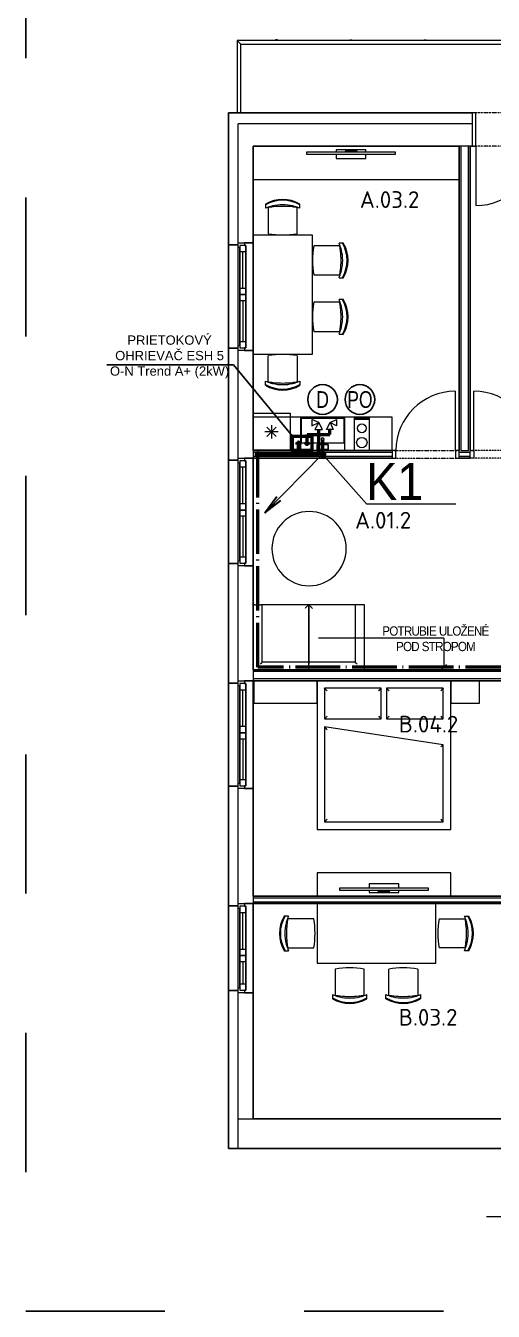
# Model space of a CAD drawing. Header units: millimetres. Extents: x 2377 to 264466, y -28213 to 61616.
# Drawn here: x 2532 to 8828, y 4870 to 22182 of the extents above; entities that cross this region are included whole.
import ezdxf
from ezdxf.enums import TextEntityAlignment as Align
from ezdxf.lldxf.tags import DXFTag

# ---------------------------------------------------------------- set-up
doc = ezdxf.new("R2010")
doc.units = ezdxf.units.MM
for name, pattern in [('ACAD_ISO04W100', [30.5, 24, -3, 0.5, -3]), ('ACAD_ISO05W100', [33, 24, -3, 0, -3, 0, -3]), ('Bodkočiarkovaná 3mm', [5, 3, -1, 0, -1]), ('Čiarkovaná 3mm', [6, 3, -3])]:
    doc.linetypes.add(name, pattern=pattern)
doc.layers.get('0').update_dxf_attribs({"color": 8})
for name, color, linetype, lineweight in [('01_Plná_0_18mm_čierna', 8, 'Continuous', 9), ('Balusters', 8, 'Continuous', 9), ('Common Edges', 8, 'Continuous', 20), ('Dvere - nad rovinou rezu', 8, 'Bodkočiarkovaná 3mm', 9), ('Frame_Mullion', 8, 'Continuous', 20), ('Furniture', 8, 'Continuous', 9), ('Plan Swing', 8, 'Continuous', 9), ('Plumbing Fixtures', 8, 'Continuous', 9), ('Rails', 8, 'Continuous', 9), ('Room Tags', 8, 'Continuous', 9), ('Supports', 8, 'Continuous', 9), ('Walls', 8, 'Continuous', 25), ('Windows', 8, 'Continuous', 20), ('ZTI- BATÉRIE', 6, 'Continuous', 18), ('ZTI- POPIS DIMENZIE', 250, 'Continuous', 18), ('ZTI- POPIS POTRUBIA', 7, 'Continuous', 18), ('ZTI- PRÍVOD STUDENEJ VODY', 5, 'ACAD_ISO04W100', 50), ('ZTI- PRÍVOD TEPLEJ VODY', 1, 'ACAD_ISO05W100', 50), ('ZTI-SV', 5, 'ACAD_ISO04W100', 50), ('ZTI_KANAL', 30, 'Continuous', 50), ('ZTI_S_KANAL', 30, 'Continuous', 50)]:
    doc.layers.add(name, color=color, linetype=linetype, lineweight=lineweight)
for name, color, linetype in [('IS_Popisy_úseků_Vodovod', 7, 'SOLID'), ('ZT_SMER STUPANIA', 4, 'Continuous'), ('ZTI_T_ZARPR', 4, 'Continuous')]:
    doc.layers.add(name, color=color, linetype=linetype)
doc.layers.add('NETLAC', color=240, linetype='Čiarkovaná 3mm', plot=False, transparency=0.1)
doc.styles.add('Arial', font='arial.ttf', dxfattribs={"height": 89.296875})
doc.styles.add('HRUBE', font='arial.ttf', dxfattribs={"width": 0.75})
doc.styles.add('ISOCPEUR_6', font='isocpeur.ttf', dxfattribs={"height": 225})
doc.styles.add('Popis_ZTI', font='arial.ttf', dxfattribs={"width": 0.9, "height": 125})
doc.styles.add('Style-Arial', font='arial.ttf')
tags = doc.linetypes.add('SOLID', pattern=[10, 10, 0]).pattern_tags.tags
tags[6:7] = [DXFTag(74, 4), DXFTag(75, 0), DXFTag(340, '0'), DXFTag(46, 0.0), DXFTag(50, 0.0), DXFTag(44, 0.0), DXFTag(45, 0.0)]
tags[4:5] = [DXFTag(74, 4), DXFTag(75, 0), DXFTag(340, '0'), DXFTag(46, 0.0), DXFTag(50, 0.0), DXFTag(44, 0.0), DXFTag(45, 0.0)]

# ---------------------------------------------------------------- blocks, each defined once
blk = doc.blocks.new('Dvere 1-kridlové obložkové plné - 800x1970-4923297-2NP _PRAC_')
at = {"layer": 'Dvere - nad rovinou rezu'}
for p, q in [((-450, 225), (450, 225)), ((-450, -225), (450, -225))]:
    blk.add_line(p, q, dxfattribs=at)
at = {"layer": 'Frame_Mullion'}
for p, q in [((-400, 225), (-450, 225)), ((-450, 225), (-450, 9)), ((-400, -225), (-400, 225)), ((450, 225), (400, 225)), ((400, 225), (400, -225)), ((450, -225), (450, 225)), ((-450, -75), (-450, -225)), ((-450, -225), (-400, -225)), ((400, -225), (450, -225))]:
    blk.add_line(p, q, dxfattribs=at)
at = {"layer": 'Plan Swing'}
blk.add_line((400, 225), (400, 1025), dxfattribs=at)
blk.add_arc((400, 225), 800, 90, 180, dxfattribs=at)
blk = doc.blocks.new('Okno 2-krídlové - 1450X1500-4671477-2NP _PRAC_')
at = {"layer": 'Frame_Mullion'}
for p, q in [((-725, -35), (-725, 49)), ((-725, 49), (-689, 49)), ((-689, 69), (-689, 49)), ((-25, 69), (-689, 69)), ((-689, 49), (-689, -15)), ((-605, -15), (-605, 69)), ((-109, 27), (-605, 27)), ((-109, 69), (-109, -15)), ((-25, -15), (-25, 69)), ((-25, 69), (689, 69)), ((-25, -15), (-25, 69)), ((59, 69), (59, -15)), ((59, 27), (605, 27)), ((605, -15), (605, 69)), ((689, 69), (689, 49)), ((689, -15), (689, 49)), ((689, 49), (725, 49)), ((725, 49), (725, -35)), ((-664, -35), (-725, -35)), ((-689, -15), (-654, -15)), ((-654, -15), (-664, -35)), ((664, -35), (-664, -35)), ((-654, -15), (-25, -15)), ((654, -15), (-25, -15)), ((654, -15), (689, -15)), ((664, -35), (654, -15)), ((725, -35), (664, -35))]:
    blk.add_line(p, q, dxfattribs=at)
at = {"layer": 'Windows'}
for p, q in [((-689, 49), (-689, 69)), ((-689, 69), (-25, 69)), ((689, 69), (-25, 69)), ((-25, 69), (-25, -15)), ((-25, 69), (-25, -15)), ((689, 49), (689, 69)), ((-25, -15), (-654, -15)), ((-25, -15), (654, -15))]:
    blk.add_line(p, q, dxfattribs=at)
blk = doc.blocks.new('Okno 2-krídlové - 2000x1200-4671738-2NP _PRAC_')
at = {"layer": 'Frame_Mullion'}
for p, q in [((-600, -35), (-600, 49)), ((-600, 49), (-564, 49)), ((-564, 69), (-564, 49)), ((100, 69), (-564, 69)), ((-564, 49), (-564, -15)), ((-480, -15), (-480, 69)), ((16, 27), (-480, 27)), ((16, 69), (16, -15)), ((100, -15), (100, 69)), ((100, 69), (564, 69)), ((100, -15), (100, 69)), ((184, 69), (184, -15)), ((184, 27), (480, 27)), ((480, -15), (480, 69)), ((564, 69), (564, 49)), ((564, -15), (564, 49)), ((564, 49), (600, 49)), ((600, 49), (600, -35)), ((-539, -35), (-600, -35)), ((-564, -15), (-529, -15)), ((-529, -15), (-539, -35)), ((539, -35), (-539, -35)), ((-529, -15), (100, -15)), ((529, -15), (100, -15)), ((529, -15), (564, -15)), ((539, -35), (529, -15)), ((600, -35), (539, -35))]:
    blk.add_line(p, q, dxfattribs=at)
at = {"layer": 'Windows'}
for p, q in [((-564, 49), (-564, 69)), ((-564, 69), (100, 69)), ((564, 69), (100, 69)), ((100, 69), (100, -15)), ((100, 69), (100, -15)), ((564, 49), (564, 69)), ((100, -15), (-529, -15)), ((100, -15), (529, -15))]:
    blk.add_line(p, q, dxfattribs=at)
blk = doc.blocks.new('Railing - Railing-4719465-2NP _PRAC_')
at = {"layer": 'Rails'}
for p, q in [((-9558, -582), (-9608, -532)), ((-9608, -532), (-9608, -1507)), ((44282, -532), (-9608, -532)), ((-9558, -1507), (-9558, -582)), ((-9558, -582), (44282, -582))]:
    blk.add_line(p, q, dxfattribs=at)
blk = doc.blocks.new('Stlpik_montovany_na_celo - Stlpik_montovany_na_celo-4844120-2NP _PRAC_')
at = {"layer": 'Supports'}
for p, q in [((-13, -25), (-13, -30)), ((-13, -30), (13, -30)), ((13, -30), (13, -25))]:
    blk.add_line(p, q, dxfattribs=at)
blk = doc.blocks.new('Stlpik_montovany_na_celo - Stlpik_montovany_na_celo-4844121-2NP _PRAC_')
at = {"layer": 'Supports'}
for p, q in [((-13, -25), (-13, -29)), ((-13, -29), (13, -29)), ((13, -29), (13, -25))]:
    blk.add_line(p, q, dxfattribs=at)
blk = doc.blocks.new('Stlpik_montovany_na_celo - Stlpik_montovany_na_celo-4844122-2NP _PRAC_')
at = {"layer": 'Supports'}
for p, q in [((-13, -25), (-13, -28)), ((-13, -28), (13, -28)), ((13, -28), (13, -25))]:
    blk.add_line(p, q, dxfattribs=at)
blk = doc.blocks.new('Dvere 1-kridlové obložkové plné - 800x1970-4671120-2NP _PRAC_')
at = {"layer": 'Dvere - nad rovinou rezu'}
for p, q in [((-450, 50), (450, 50)), ((-450, -50), (450, -50))]:
    blk.add_line(p, q, dxfattribs=at)
at = {"layer": 'Frame_Mullion'}
for p, q in [((-400, 50), (-450, 50)), ((-450, 50), (-450, -50)), ((-400, -50), (-400, 50)), ((450, 50), (400, 50)), ((400, 50), (400, -50)), ((450, -50), (450, 50)), ((-450, -50), (-400, -50)), ((400, -50), (450, -50))]:
    blk.add_line(p, q, dxfattribs=at)
at = {"layer": 'Plan Swing'}
blk.add_line((400, 50), (400, 850), dxfattribs=at)
blk.add_arc((400, 50), 800, 90, 180, dxfattribs=at)
blk = doc.blocks.new('Dvere 1-kridlové obložkové plné - 800x1970-4672632-2NP _PRAC_')
at = {"layer": 'Dvere - nad rovinou rezu'}
for p, q in [((-450, 50), (450, 50)), ((-450, -50), (450, -50))]:
    blk.add_line(p, q, dxfattribs=at)
at = {"layer": 'Frame_Mullion'}
for p, q in [((-450, 50), (-400, 50)), ((-450, -50), (-450, 50)), ((-400, 50), (-400, -50)), ((400, 50), (450, 50)), ((400, -50), (400, 50)), ((450, 50), (450, -50)), ((-400, -50), (-450, -50)), ((450, -50), (400, -50))]:
    blk.add_line(p, q, dxfattribs=at)
at = {"layer": 'Plan Swing'}
blk.add_line((400, -50), (400, -850), dxfattribs=at)
blk.add_arc((400, -50), 800, 180, 270, dxfattribs=at)
blk = doc.blocks.new('CS_Skrinka s TV - CS_Skrinka s TV-5024342-2NP _PRAC_')
at = {"layer": 'Furniture'}
for p, q in [((2775, 450), (0, 450)), ((2055, 110), (855, 110)), ((855, 110), (855, 80)), ((855, 80), (2055, 80)), ((1655, 167), (1255, 167)), ((1255, 167), (1255, 110)), ((1255, 80), (1255, 50)), ((1255, 50), (1655, 50)), ((1375, 80), (1375, 67)), ((1375, 67), (1535, 67)), ((1535, 67), (1535, 80)), ((1655, 110), (1655, 167)), ((1655, 50), (1655, 80)), ((2055, 80), (2055, 110))]:
    blk.add_line(p, q, dxfattribs=at)
blk = doc.blocks.new('CS_Stol hranaty - CS_Stol hranaty-V14-2NP _PRAC_')
at = {"layer": 'Furniture'}
for p, q in [((0, 800), (0, 0)), ((1600, 0), (1600, 800)), ((0, 0), (1600, 0))]:
    blk.add_line(p, q, dxfattribs=at)
blk = doc.blocks.new('CS_Stolicka - Klasická-1790388-2NP _PRAC_')
at = {"layer": 'Furniture'}
for p, q in [((-234, 181), (-234, 124)), ((232, 124), (232, 181)), ((-197, 133), (-197, -218)), ((-160, 150), (-151, 140)), ((-127, 143), (-138, 156)), ((136, 156), (124, 143)), ((149, 140), (158, 150)), ((195, -218), (195, 133))]:
    blk.add_line(p, q, dxfattribs=at)
for centre, radius, start, end in [((-1, -216), 460, 59.5587, 120.4413), ((-1, -228), 460, 59.5587, 120.4413), ((-1, -414), 586, 105.7144, 113.4154), ((-1, -1019), 1169, 97.3668, 99.6511), ((-1, -414), 586, 103.5226, 105.7144), ((-1, -1019), 1169, 96.1724, 97.3668), ((-1, -414), 586, 76.4774, 103.5226), ((-1, -1019), 1169, 83.8276, 96.1724), ((-1, -1019), 1169, 82.6332, 83.8276), ((-1, -414), 586, 74.2856, 76.4774), ((-1, -1019), 1169, 80.3489, 82.6332), ((-1, -414), 586, 66.5846, 74.2856), ((-1, 933), 1168, 260.3384, 279.6616)]:
    blk.add_arc(centre, radius, start, end, dxfattribs=at)
blk = doc.blocks.new('CS_Umyvadlo - CS_Umyvadlo-5025580-2NP _PRAC_')
at = {"layer": 'Plumbing Fixtures'}
for p, q in [((0, 600), (0, 150)), ((638, 600), (638, 150)), ((1238, 150), (1238, 600)), ((653, 165), (653, 500)), ((653, 500), (1223, 500)), ((1223, 500), (1223, 165)), ((0, 150), (638, 150)), ((638, 150), (1238, 150)), ((1223, 165), (653, 165)), ((1238, 150), (1875, 150))]:
    blk.add_line(p, q, dxfattribs=at)
for start, end in [(0, 180), (180, 0)]:
    blk.add_arc((938, 450), 20, start, end, dxfattribs=at)
blk = doc.blocks.new('CS_Stolicka - Klasická-4868357-2NP _PRAC_')
at = {"layer": 'Furniture'}
for p, q in [((-197, -133), (-197, 218)), ((195, 218), (195, -133)), ((-234, -181), (-234, -124)), ((-160, -150), (-151, -140)), ((-127, -143), (-138, -156)), ((136, -156), (124, -143)), ((149, -140), (158, -150)), ((232, -124), (232, -181))]:
    blk.add_line(p, q, dxfattribs=at)
for centre, radius, start, end in [((-1, -933), 1168, 80.3384, 99.6616), ((-1, 414), 586, 246.5846, 254.2856), ((-1, 228), 460, 239.5587, 300.4413), ((-1, 1019), 1169, 260.3489, 262.6332), ((-1, 414), 586, 254.2856, 256.4774), ((-1, 1019), 1169, 262.6332, 263.8276), ((-1, 414), 586, 256.4774, 283.5226), ((-1, 1019), 1169, 263.8276, 276.1724), ((-1, 1019), 1169, 276.1724, 277.3668), ((-1, 414), 586, 283.5226, 285.7144), ((-1, 1019), 1169, 277.3668, 279.6511), ((-1, 414), 586, 285.7144, 293.4154), ((-1, 216), 460, 239.5587, 300.4413)]:
    blk.add_arc(centre, radius, start, end, dxfattribs=at)
blk = doc.blocks.new('CS_Manzelska postel - CS_Manzelska postel-V16-2NP _PRAC_')
at = {"layer": 'Furniture'}
for p, q in [((-850, 2000), (-850, 1700)), ((0, 2000), (0, 0)), ((0, 1700), (0, 2000)), ((1800, 0), (1800, 2000)), ((1800, 2000), (1800, 1700)), ((2189, 1700), (2189, 2000)), ((100, 1900), (100, 1488)), ((865, 1900), (100, 1900)), ((865, 1488), (865, 1900)), ((1700, 1900), (935, 1900)), ((935, 1900), (935, 1488)), ((1700, 1488), (1700, 1900)), ((-850, 1700), (0, 1700)), ((1800, 1700), (2189, 1700)), ((100, 1488), (862, 1488)), ((862, 1488), (865, 1488)), ((865, 1488), (862, 1488)), ((935, 1488), (1700, 1488)), ((1700, 1140), (100, 1381)), ((100, 1381), (100, 100)), ((1700, 100), (1700, 1140)), ((0, 0), (1800, 0)), ((100, 100), (1700, 100))]:
    blk.add_line(p, q, dxfattribs=at)
for points, knots in [([(135, 1865), (132, 1868), (127, 1873), (122, 1878), (118, 1882), (116, 1884), (113, 1887), (111, 1889), (109, 1891), (107, 1893), (105, 1895), (103, 1897), (101, 1899), (100, 1900), (100, 1900)], [-1, -1, -1, -1, -0.833333, -0.75, -0.666667, -0.625, -0.583333, -0.5, -0.458333, -0.416667, -0.333333, -0.25, -0.166667, 0, 0, 0, 0]), ([(830, 1865), (832, 1867), (836, 1871), (841, 1876), (845, 1880), (847, 1882), (850, 1885), (851, 1886), (853, 1888), (854, 1889), (855, 1890), (856, 1891), (857, 1892), (858, 1893), (859, 1894), (860, 1895), (861, 1896), (862, 1897), (863, 1898), (864, 1899), (865, 1900), (865, 1900), (865, 1900)], [0, 0, 0, 0, 0.125, 0.25, 0.3125, 0.375, 0.4375, 0.46875, 0.5, 0.53125, 0.5625, 0.59375, 0.625, 0.65625, 0.6875, 0.71875, 0.75, 0.78125, 0.8125, 0.875, 0.9375, 1, 1, 1, 1]), ([(935, 1900), (935, 1900), (935, 1900), (936, 1899), (937, 1898), (938, 1897), (939, 1896), (940, 1895), (941, 1894), (942, 1893), (943, 1892), (944, 1891), (945, 1890), (946, 1889), (947, 1888), (949, 1886), (950, 1885), (953, 1882), (955, 1880), (959, 1876), (964, 1871), (968, 1867), (970, 1865)], [0, 0, 0, 0, 0.0625, 0.125, 0.1875, 0.21875, 0.25, 0.28125, 0.3125, 0.34375, 0.375, 0.40625, 0.4375, 0.46875, 0.5, 0.53125, 0.5625, 0.625, 0.6875, 0.75, 0.875, 1, 1, 1, 1]), ([(1700, 1900), (1700, 1900), (1699, 1899), (1697, 1897), (1695, 1895), (1693, 1893), (1691, 1891), (1689, 1889), (1686, 1886), (1683, 1883), (1680, 1881), (1678, 1878), (1673, 1873), (1668, 1868), (1665, 1865)], [0, 0, 0, 0, 0.166667, 0.25, 0.333333, 0.416667, 0.458333, 0.5, 0.583333, 0.666667, 0.708333, 0.75, 0.833333, 1, 1, 1, 1]), ([(100, 1488), (100, 1488), (101, 1488), (103, 1490), (105, 1492), (107, 1494), (109, 1496), (111, 1498), (114, 1501), (117, 1505), (120, 1507), (122, 1510), (127, 1515), (132, 1520), (135, 1523)], [0, 0, 0, 0, 0.166667, 0.25, 0.333333, 0.416667, 0.458333, 0.5, 0.583333, 0.666667, 0.708333, 0.75, 0.833333, 1, 1, 1, 1]), ([(862, 1490), (861, 1491), (860, 1493), (857, 1495), (855, 1498), (853, 1500), (851, 1502), (848, 1505), (845, 1507), (843, 1510), (840, 1513), (836, 1517), (833, 1520), (830, 1523)], [0, 0, 0, 0, 0.142857, 0.214286, 0.285714, 0.357143, 0.428571, 0.5, 0.571429, 0.678571, 0.732143, 0.785714, 1, 1, 1, 1]), ([(970, 1523), (968, 1521), (964, 1517), (959, 1512), (955, 1508), (953, 1505), (950, 1503), (949, 1501), (947, 1500), (946, 1499), (945, 1498), (944, 1496), (943, 1495), (942, 1494), (941, 1493), (940, 1492), (939, 1491), (938, 1491), (937, 1490), (936, 1489), (935, 1488), (935, 1488), (935, 1488)], [0, 0, 0, 0, 0.125, 0.25, 0.3125, 0.375, 0.4375, 0.46875, 0.5, 0.53125, 0.5625, 0.59375, 0.625, 0.65625, 0.6875, 0.71875, 0.75, 0.78125, 0.8125, 0.875, 0.9375, 1, 1, 1, 1]), ([(1700, 1488), (1700, 1488), (1699, 1488), (1697, 1490), (1695, 1492), (1693, 1494), (1691, 1496), (1689, 1498), (1686, 1501), (1683, 1505), (1681, 1507), (1678, 1510), (1673, 1515), (1668, 1520), (1665, 1523)], [0, 0, 0, 0, 0.166667, 0.25, 0.333333, 0.416667, 0.458333, 0.5, 0.583333, 0.666667, 0.708333, 0.75, 0.833333, 1, 1, 1, 1]), ([(100, 1381), (100, 1381), (101, 1380), (103, 1378), (104, 1376), (106, 1374), (107, 1372), (109, 1371), (111, 1368), (113, 1366), (116, 1363), (118, 1360), (122, 1356), (127, 1349), (132, 1344), (135, 1340)], [0, 0, 0, 0, 0.166667, 0.25, 0.333333, 0.375, 0.416667, 0.458333, 0.5, 0.583333, 0.625, 0.666667, 0.75, 0.833333, 1, 1, 1, 1]), ([(1700, 1140), (1700, 1140), (1699, 1139), (1696, 1137), (1693, 1134), (1691, 1132), (1689, 1131), (1687, 1129), (1684, 1126), (1682, 1124), (1678, 1121), (1673, 1116), (1668, 1112), (1665, 1110)], [0, 0, 0, 0, 0.166667, 0.333333, 0.416667, 0.458333, 0.5, 0.583333, 0.625, 0.666667, 0.75, 0.833333, 1, 1, 1, 1]), ([(135, 135), (132, 132), (127, 127), (122, 122), (118, 118), (116, 116), (113, 113), (111, 111), (109, 109), (107, 107), (105, 105), (103, 103), (101, 101), (100, 100), (100, 100)], [-1, -1, -1, -1, -0.833333, -0.75, -0.666667, -0.625, -0.583333, -0.5, -0.458333, -0.416667, -0.333333, -0.25, -0.166667, 0, 0, 0, 0]), ([(1700, 100), (1700, 100), (1699, 101), (1697, 103), (1695, 105), (1693, 107), (1691, 109), (1689, 111), (1686, 114), (1683, 117), (1681, 120), (1678, 122), (1673, 127), (1668, 132), (1665, 135)], [0, 0, 0, 0, 0.166667, 0.25, 0.333333, 0.416667, 0.458333, 0.5, 0.583333, 0.666667, 0.708333, 0.75, 0.833333, 1, 1, 1, 1])]:
    blk.add_open_spline(points, degree=3, knots=knots, dxfattribs=at)
blk.add_open_spline([(865, 1488), (865, 1488), (865, 1488), (863, 1490), (862, 1490)], degree=3, dxfattribs=at)
blk = doc.blocks.new('CS_Skrinka s TV - CS_Skrinka s TV-5031605-2NP _PRAC_')
at = {"layer": 'Furniture'}
for p, q in [((1800, 313), (0, 313)), ((0, 313), (0, 0)), ((1800, 0), (1800, 313)), ((1500, 110), (300, 110)), ((300, 110), (300, 80)), ((300, 80), (1500, 80)), ((1100, 167), (700, 167)), ((700, 167), (700, 110)), ((700, 80), (700, 50)), ((700, 50), (1100, 50)), ((820, 80), (820, 67)), ((820, 67), (980, 67)), ((980, 67), (980, 80)), ((1100, 110), (1100, 167)), ((1100, 50), (1100, 80)), ((1500, 80), (1500, 110))]:
    blk.add_line(p, q, dxfattribs=at)
blk = doc.blocks.new('CS_Sedacka 2miesta - CS_Sedacka 2miesta-1941552-2NP _PRAC_')
at = {"layer": 'Furniture'}
for p, q in [((900, 1475), (900, 1500)), ((900, 1475), (900, 1400)), ((900, 1375), (900, 1400)), ((125, 1375), (900, 1375)), ((125, 750), (125, 1375)), ((900, 750), (900, 1375)), ((25, 750), (100, 750)), ((25, 750), (100, 750)), ((125, 750), (100, 750)), ((100, 750), (125, 750)), ((125, 125), (125, 750)), ((125, 750), (900, 750)), ((900, 750), (125, 750)), ((900, 125), (900, 750)), ((25, 0), (900, 0)), ((900, 125), (125, 125)), ((900, 100), (900, 125)), ((900, 25), (900, 100)), ((900, 0), (900, 25))]:
    blk.add_line(p, q, dxfattribs=at)
for points, knots in [([(100, 1400), (102, 1398), (105, 1395), (110, 1390), (112, 1388), (114, 1386), (116, 1384), (117, 1383), (119, 1381), (120, 1380), (122, 1378), (123, 1377), (125, 1375), (125, 1375), (125, 1375)], [0, 0, 0, 0, 0.166667, 0.25, 0.333333, 0.375, 0.416667, 0.5, 0.541667, 0.583333, 0.666667, 0.75, 0.833333, 1, 1, 1, 1]), ([(900, 750), (900, 750), (899, 751), (896, 754), (893, 757), (890, 760), (888, 762), (885, 765), (881, 769), (876, 774), (872, 778), (868, 782), (861, 789), (854, 796), (850, 800)], [0, 0, 0, 0, 0.166667, 0.25, 0.333333, 0.416667, 0.458333, 0.5, 0.583333, 0.666667, 0.708333, 0.75, 0.833333, 1, 1, 1, 1]), ([(850, 700), (854, 704), (861, 711), (869, 719), (874, 724), (878, 728), (881, 731), (885, 735), (888, 738), (890, 740), (893, 743), (896, 746), (899, 749), (900, 750), (900, 750)], [-1, -1, -1, -1, -0.833333, -0.75, -0.666667, -0.625, -0.583333, -0.5, -0.458333, -0.416667, -0.333333, -0.25, -0.166667, 0, 0, 0, 0]), ([(100, 100), (102, 102), (105, 105), (110, 110), (112, 112), (114, 114), (116, 116), (117, 117), (119, 119), (120, 120), (122, 122), (123, 123), (125, 125), (125, 125), (125, 125)], [0, 0, 0, 0, 0.166667, 0.25, 0.333333, 0.375, 0.416667, 0.5, 0.541667, 0.583333, 0.666667, 0.75, 0.833333, 1, 1, 1, 1])]:
    blk.add_open_spline(points, degree=3, knots=knots, dxfattribs=at)
blk = doc.blocks.new('CS_Konf_stol kruhovy - CS_Konf_stol kruhovy-1794603-2NP _PRAC_')
at = {"layer": 'Furniture'}
for start, end in [(360, 180), (180, 360)]:
    blk.add_arc((0, 0), 500, start, end, dxfattribs=at)
blk = doc.blocks.new('2NP podklad')
at = {"layer": '01_Plná_0_18mm_čierna', "color": 252}
for p, q in [((5593, 16964), (6093, 16964)), ((5593, 16464), (5593, 16964)), ((5843, 16804), (5843, 16624)), ((6093, 16964), (6093, 16464)), ((6958, 16901), (7158, 16901)), ((6958, 16461), (6958, 16901)), ((7158, 16881), (6958, 16881)), ((7158, 16901), (7158, 16461)), ((5933, 16714), (5753, 16714)), ((5906, 16777), (5779, 16650)), ((5906, 16650), (5779, 16777)), ((6093, 16464), (5593, 16464)), ((7158, 16461), (6958, 16461))]:
    blk.add_line(p, q, dxfattribs=at)
for centre, radius in [((7058, 16761), 60), ((7058, 16568), 70)]:
    blk.add_circle(centre, radius, dxfattribs=at)
at = {"layer": 'Common Edges', "color": 252}
for p, q in [((8543, 20860), (5393, 20860)), ((5393, 19260), (5393, 20860)), ((8518, 20560), (8368, 20560)), ((8393, 20560), (8393, 16460)), ((8493, 16460), (8493, 20560)), ((5393, 16360), (5393, 17810)), ((5593, 16460), (5593, 16360)), ((8393, 16460), (8493, 16460)), ((7468, 16435), (5593, 16435)), ((5593, 16385), (7468, 16385)), ((8518, 16435), (8368, 16435)), ((8368, 16385), (8518, 16385)), ((5393, 13360), (5393, 14910)), ((5593, 13510), (5593, 13360)), ((10343, 13485), (5593, 13485)), ((10268, 13385), (5593, 13385)), ((5393, 10360), (5393, 11910)), ((5593, 10460), (5593, 10360)), ((10293, 10435), (5593, 10435)), ((5593, 10385), (10293, 10385)), ((5393, 7060), (5393, 9160)), ((5393, 7460), (5593, 7460))]:
    blk.add_line(p, q, dxfattribs=at)
at = {"layer": 'Walls', "color": 252}
for p, q in [((8543, 21010), (5263, 21010)), ((5263, 21010), (5263, 19230)), ((5593, 20560), (8368, 20560)), ((5593, 19260), (5593, 20560)), ((8368, 20560), (8368, 16460)), ((8518, 20560), (8543, 20560)), ((8518, 16460), (8518, 20560)), ((5263, 19230), (5393, 19230)), ((5263, 17840), (5263, 19230)), ((5477, 19260), (5593, 19260)), ((5593, 19260), (5593, 17810)), ((5263, 17840), (5263, 16330)), ((5393, 17840), (5263, 17840)), ((5593, 17810), (5477, 17810)), ((5593, 16460), (5593, 17810)), ((7468, 16460), (5593, 16460)), ((5263, 16330), (5393, 16330)), ((5263, 14940), (5263, 16330)), ((5477, 16360), (7468, 16360)), ((5593, 16360), (5593, 14910)), ((8368, 16360), (8518, 16360)), ((5263, 14940), (5263, 13330)), ((5393, 14940), (5263, 14940)), ((5593, 14910), (5477, 14910)), ((5593, 13510), (5593, 14910)), ((10368, 13510), (5593, 13510)), ((5477, 13360), (10268, 13360)), ((5593, 13360), (5593, 11910)), ((5263, 13330), (5393, 13330)), ((5263, 11940), (5263, 13330)), ((5263, 11940), (5263, 10330)), ((5393, 11940), (5263, 11940)), ((5593, 11910), (5477, 11910)), ((5593, 10460), (5593, 11910)), ((10268, 10460), (5593, 10460)), ((5263, 10330), (5393, 10330)), ((5263, 9190), (5263, 10330)), ((5477, 10360), (10268, 10360)), ((5593, 10360), (5593, 9160)), ((5263, 9190), (5263, 7060)), ((5393, 9190), (5263, 9190)), ((5593, 9160), (5477, 9160)), ((5593, 7460), (5593, 9160)), ((10268, 7460), (5593, 7460)), ((5263, 7060), (65698, 7060))]:
    blk.add_line(p, q, dxfattribs=at)
at = {"layer": 'Balusters', "color": 252}
blk.add_blockref('Railing - Railing-4719465-2NP _PRAC_', (14985, 22516), dxfattribs=at)
at = {"layer": 'Frame_Mullion', "color": 252, "rotation": 180}
for name, p in [('Dvere 1-kridlové obložkové plné - 800x1970-4923297-2NP _PRAC_', (8993, 20785)), ('Dvere 1-kridlové obložkové plné - 800x1970-4672632-2NP _PRAC_', (8968, 16410))]:
    blk.add_blockref(name, p, dxfattribs=at)
at = {"layer": 'Frame_Mullion', "color": 252}
blk.add_blockref('Dvere 1-kridlové obložkové plné - 800x1970-4671120-2NP _PRAC_', (7918, 16410), dxfattribs=at)
at = {"layer": 'Furniture', "color": 252}
for name, p, rotation in [('CS_Skrinka s TV - CS_Skrinka s TV-5024342-2NP _PRAC_', (8368, 20560), 180), ('CS_Stol hranaty - CS_Stol hranaty-V14-2NP _PRAC_', (6393, 17760), 90), ('CS_Stolicka - Klasická-1790388-2NP _PRAC_', (6628, 19020), 270), ('CS_Stolicka - Klasická-1790388-2NP _PRAC_', (6628, 18260), 270), ('CS_Sedacka 2miesta - CS_Sedacka 2miesta-1941552-2NP _PRAC_', (7093, 13485), 90), ('CS_Stolicka - Klasická-1790388-2NP _PRAC_', (6193, 9960), 90), ('CS_Stolicka - Klasická-4868357-2NP _PRAC_', (8317, 9960), 90), ('CS_Stolicka - Klasická-1790388-2NP _PRAC_', (6893, 9260), 180)]:
    blk.add_blockref(name, p, dxfattribs=dict(at, rotation=rotation))
for name, p in [('CS_Stolicka - Klasická-1790388-2NP _PRAC_', (5993, 19599)), ('CS_Stolicka - Klasická-4868357-2NP _PRAC_', (5993, 17520)), ('CS_Konf_stol kruhovy - CS_Konf_stol kruhovy-1794603-2NP _PRAC_', (6348, 15140)), ('CS_Manzelska postel - CS_Manzelska postel-V16-2NP _PRAC_', (6455, 11360)), ('CS_Skrinka s TV - CS_Skrinka s TV-5031605-2NP _PRAC_', (6455, 10460)), ('CS_Stol hranaty - CS_Stol hranaty-V14-2NP _PRAC_', (6455, 9560)), ('CS_Stolicka - Klasická-4868357-2NP _PRAC_', (7617, 9260))]:
    blk.add_blockref(name, p, dxfattribs=at)
at = {"layer": 'Plumbing Fixtures', "color": 252, "rotation": 180}
blk.add_blockref('CS_Umyvadlo - CS_Umyvadlo-5025580-2NP _PRAC_', (7468, 17060), dxfattribs=at)
at = {"layer": 'Supports', "color": 252, "rotation": 180}
for name, p in [('Stlpik_montovany_na_celo - Stlpik_montovany_na_celo-4844120-2NP _PRAC_', (5910, 21960)), ('Stlpik_montovany_na_celo - Stlpik_montovany_na_celo-4844121-2NP _PRAC_', (6910, 21960)), ('Stlpik_montovany_na_celo - Stlpik_montovany_na_celo-4844122-2NP _PRAC_', (7910, 21960))]:
    blk.add_blockref(name, p, dxfattribs=at)
at = {"layer": 'Windows', "color": 252, "rotation": 270}
for name, p in [('Okno 2-krídlové - 1450X1500-4671477-2NP _PRAC_', (5428, 18535)), ('Okno 2-krídlové - 1450X1500-4671477-2NP _PRAC_', (5428, 15635)), ('Okno 2-krídlové - 1450X1500-4671477-2NP _PRAC_', (5428, 12635)), ('Okno 2-krídlové - 2000x1200-4671738-2NP _PRAC_', (5428, 9760))]:
    blk.add_blockref(name, p, dxfattribs=at)
at = {"layer": 'Room Tags', "color": 252, "char_height": 225, "attachment_point": 1, "style": 'ISOCPEUR_6'}
for s, insert, width in [('A.03.2', (7031, 19953), 956.01), ('A.01.2', (6967, 15635), 901.9), ('B.04.2', (7555, 12889), 962.02), ('B.03.2', (7555, 8942), 931.96)]:
    blk.add_mtext(s, dxfattribs=dict(at, insert=insert, width=width))
blk = doc.blocks.new('KBKKB')
at = {"layer": 'ZTI- BATÉRIE', "color": 6, "lineweight": 18, "elevation": 0}
for points in [[(-160049, -39313), (-160049, -39401), (-159961, -39357), (-160049, -39313)], [(-160005, -39451), (-159911, -39451), (-159961, -39357), (-160005, -39451)]]:
    blk.add_lwpolyline(points, dxfattribs=at)
at = {"layer": 'ZTI- BATÉRIE', "color": 6, "lineweight": 18}
for points in [[(-159758, -39451), (-159858, -39451), (-159808, -39357), (-159758, -39451)], [(-159714, -39313), (-159714, -39401), (-159808, -39357), (-159714, -39313)]]:
    blk.add_lwpolyline(points, dxfattribs=at)
blk = doc.blocks.new('asasdasdasd')
at = {"layer": 'ZT_SMER STUPANIA', "color": 30, "linetype": 'Continuous'}
blk.add_line((26683, 6886), (25904, 6099), dxfattribs=at)
at = {"layer": 'ZT_SMER STUPANIA', "color": 30, "linetype": 'Continuous', "lineweight": 30}
for q in [(26067, 6317), (26121, 6264)]:
    blk.add_line((25904, 6099), q, dxfattribs=at)
blk = doc.blocks.new('netlac')
at = {"layer": 'NETLAC', "ltscale": 500}
for p, q in [((73351, 26406), (73351, 5406)), ((73351, 5406), (83851, 5406))]:
    blk.add_line(p, q, dxfattribs=at)

msp = doc.modelspace()

# ---------------------------------------------------------------- linework, layer by layer
at = {"color": 7, "lineweight": 18, "transparency": 33554687}
msp.add_line((8735, 6147), (9942, 6147), dxfattribs=at)

# ---------------------------------------------------------------- block references
at = {"color": 0}
msp.add_blockref('2NP podklad', (0, 0), dxfattribs=at)

# ---------------------------------------------------------------- next in the draw order: linework, layer by layer
at = {"color": 6, "ltscale": 20}
for p, q in [((6605, 16544), (6455, 16544)), ((6455, 16544), (6455, 16474)), ((6455, 16474), (6605, 16474)), ((6605, 16474), (6605, 16544))]:
    msp.add_line(p, q, dxfattribs=at)
at = {"color": 0}
msp.add_line((6530, 16410), (7119, 15744), dxfattribs=at)
at = {"color": 7, "lineweight": 18, "transparency": 33554687}
msp.add_line((7119, 15744), (8326, 15744), dxfattribs=at)
at = {"color": 0}
for points in [[(5329, 17615), (3625, 17615)], [(5329, 17615), (6123, 16656)]]:
    msp.add_lwpolyline(points, dxfattribs=at)
at = {"layer": 'ZTI- POPIS DIMENZIE', "ltscale": 2.5, "transparency": 33554687}
msp.add_lwpolyline([(8125, 13508), (8196, 13579)], dxfattribs=at)
at = {"layer": 'ZTI- POPIS POTRUBIA', "ltscale": 10, "transparency": 33554687}
for q in [(6476, 13936), (8160, 13543)]:
    msp.add_line((8160, 13936), q, dxfattribs=at)
at = {"layer": 'ZTI- PRÍVOD STUDENEJ VODY', "ltscale": 25}
for points in [[(6205, 16410), (6477, 16410), (6477, 16744)], [(5658, 16410), (6205, 16410), (6205, 16556)], [(11341, 13543), (5658, 13543), (5658, 16410)]]:
    msp.add_lwpolyline(points, dxfattribs=at)
msp.add_circle((5658, 16410), 20, dxfattribs=at)
at = {"layer": 'ZTI- PRÍVOD TEPLEJ VODY', "ltscale": 25}
msp.add_lwpolyline([(6321, 16557), (6321, 16676), (6627, 16676), (6627, 16744)], dxfattribs=at)
at = {"layer": 'ZTI-SV', "color": 7, "linetype": 'Continuous'}
msp.add_lwpolyline([(6385, 16656), (6385, 16460), (6123, 16460), (6123, 16656)], close=True, dxfattribs=at)
at = {"layer": 'ZTI-SV', "color": 5, "lineweight": 50, "ltscale": 0.02}
msp.add_circle((6205, 16556), 20, dxfattribs=at)
at = {"layer": 'ZTI-SV', "color": 1, "lineweight": 40, "ltscale": 1000}
msp.add_circle((6321, 16557), 20, dxfattribs=at)
at = {"layer": 'ZTI_KANAL'}
msp.add_line((6530, 16610), (6530, 16435), dxfattribs=at)
at = {"layer": 'ZTI_S_KANAL', "color": 30, "ltscale": 50}
msp.add_circle((6530, 16410), 25, dxfattribs=at)
at = {"layer": 'ZTI_T_ZARPR', "color": 4, "linetype": 'Continuous'}
for centre in [(6530, 17148), (7032, 17148)]:
    msp.add_circle(centre, 200, dxfattribs=at)

# ---------------------------------------------------------------- next in the draw order: block references
at = {"color": 0, "xscale": 1.25, "yscale": 1.25, "zscale": 1.25}
msp.add_blockref('netlac', (-89157, -1888), dxfattribs=at)
at = {"layer": 'ZTI- BATÉRIE', "xscale": -1}
msp.add_blockref('KBKKB', (-153331, 56194), dxfattribs=at)
at = {"layer": 'ZTI- PRÍVOD STUDENEJ VODY'}
msp.add_blockref('asasdasdasd', (-20153, 9524), dxfattribs=at)

# ---------------------------------------------------------------- next in the draw order: texts
at = {"color": 7, "lineweight": 35, "insert": (4469, 17721), "char_height": 125, "width": 1747.08, "attachment_point": 5, "rotation": 0.0136, "style": 'Arial'}
msp.add_mtext('PRIETOKOVÝ OHRIEVAČ ESH 5 O-N Trend A+ (2kW)', dxfattribs=at)
at = {"layer": 'IS_Popisy_úseků_Vodovod', "ltscale": 10, "insert": (10863, 15793), "char_height": 500, "width": 3746.13, "attachment_point": 9, "style": 'Style-Arial'}
msp.add_mtext('\\pxql;{\\W0.9;K1}', dxfattribs=at)
at = {"layer": 'ZTI- POPIS POTRUBIA', "ltscale": 10, "transparency": 33554687, "insert": (7314, 13758), "char_height": 125, "attachment_point": 7, "style": 'Popis_ZTI'}
msp.add_mtext('\\pxqc;{\\T0.9;POTRUBIE ULOŽENÉ \\PPOD STROPOM}', dxfattribs=at)
at = {"layer": 'ZTI_T_ZARPR', "color": 4, "linetype": 'Continuous', "style": 'HRUBE', "width": 0.75}
for s, p in [('D', (6530, 17148)), ('PO', (7032, 17148))]:
    msp.add_text(s, height=225, dxfattribs=at).set_placement(p, align=Align.MIDDLE_CENTER)

doc.saveas('drawing.dxf')
